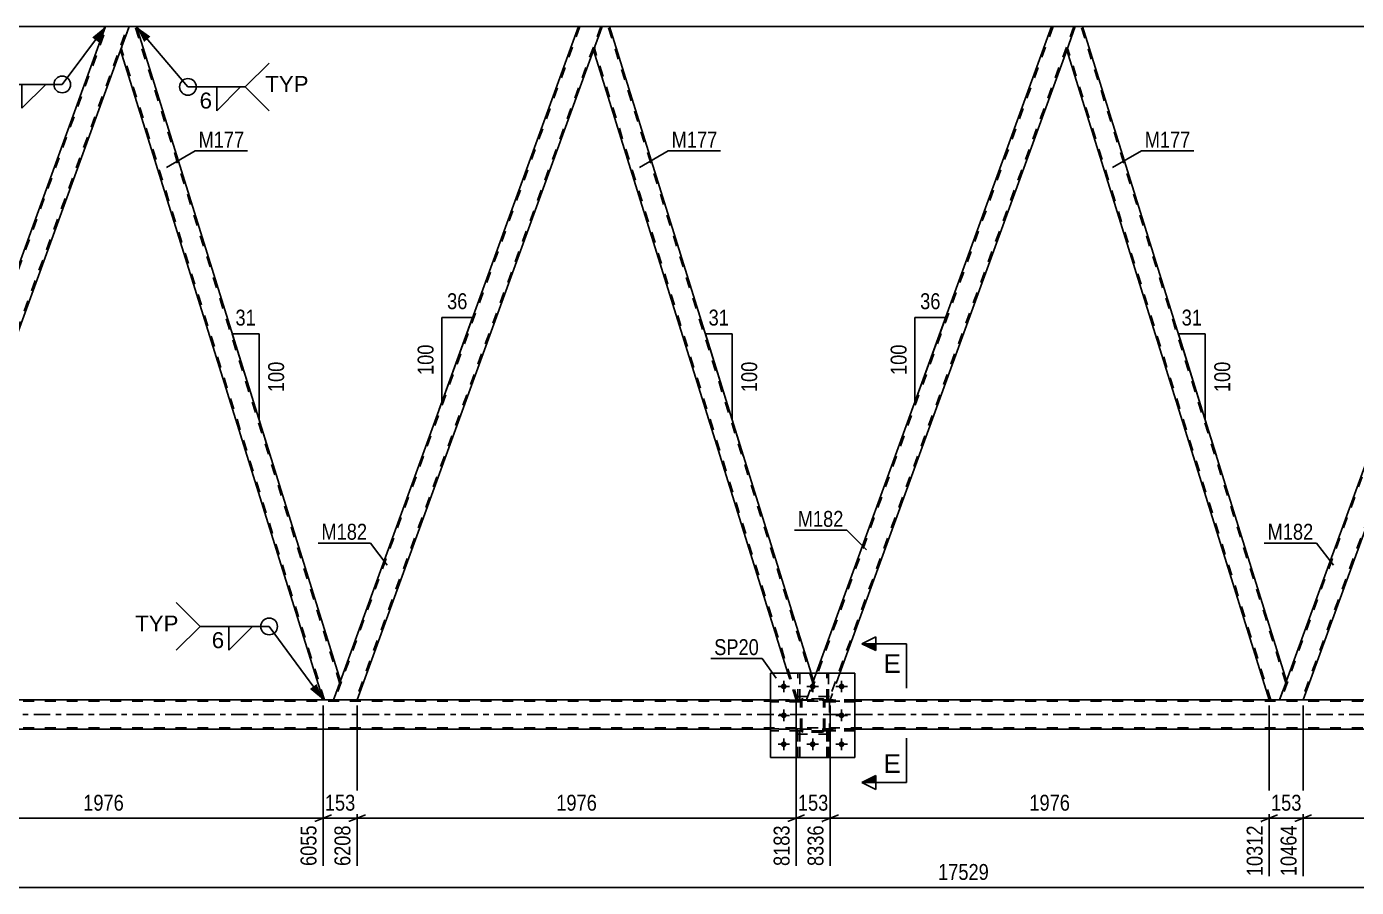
# Model space of a CAD drawing. Header units: millimetres. Extents: x 0 to 841, y 0 to 594.
# Drawn here: x 247.3 to 486.6, y 304.7 to 459.7 of the extents above; entities that cross this region are included whole.
import ezdxf

# ---------------------------------------------------------------- set-up
doc = ezdxf.new("R2010")
doc.units = ezdxf.units.MM
doc.linetypes.add('DXK_LINE_DOT2', pattern=[3.9198, 1.9599, -1.9599])
doc.linetypes.add('DXK_LINE_DOT3', pattern=[5.9187, 2.979, -0.9799, 0.9799, -0.9799])
doc.styles.add('Arial', font='ARIAL.TTF', dxfattribs={"height": 0.2})
doc.styles.add('Arial Narrow', font='ARIALN.TTF', dxfattribs={"height": 0.2})

# ---------------------------------------------------------------- blocks, each defined once
blk = doc.blocks.new('Part-318894736-3367 - 3231')
at = {"color": 7, "linetype": 'DXK_LINE_DOT2'}
for p, q in [((391.72, 339.12), (385.72, 339.12)), ((385.72, 332.32), (385.72, 339.12)), ((391.72, 332.32), (391.72, 339.12)), ((391.72, 332.32), (385.72, 332.32))]:
    blk.add_line(p, q, dxfattribs=at)
blk = doc.blocks.new('Part-318894736-3618 - 3231')
at = {"color": 7, "linetype": 'DXK_LINE_DOT2'}
for p, q in [((386.52, 333.28), (381.12, 333.28)), ((381.12, 332.96), (381.12, 333.28)), ((386.52, 332.96), (381.12, 332.96)), ((385.92, 332.96), (385.92, 333.28)), ((386.52, 333.28), (386.52, 332.96))]:
    blk.add_line(p, q, dxfattribs=at)
blk = doc.blocks.new('Part-318894736-3365 - 3231')
at = {"color": 7, "linetype": 'DXK_LINE_DOT2'}
for p, q in [((381.12, 343.32), (396.32, 343.32)), ((381.12, 343.32), (381.12, 328.12)), ((396.32, 343.32), (396.32, 328.12)), ((381.12, 328.12), (396.32, 328.12))]:
    blk.add_line(p, q, dxfattribs=at)
blk = doc.blocks.new('Part-318894736-3446 - 3231')
at = {"color": 2, "linetype": 'Continuous'}
for p, q in [((350.84, 459.71), (349.3, 455.46)), ((352.16, 459.71), (350.84, 459.71)), ((388.44, 343.32), (352.16, 459.71)), ((384.25, 343.32), (349.3, 455.46))]:
    blk.add_line(p, q, dxfattribs=at)
at = {"color": 7, "linetype": 'DXK_LINE_DOT2'}
for p, q in [((388.73, 341.59), (351.91, 459.71)), ((386.01, 338.49), (349.43, 455.83)), ((385.76, 338.49), (384.25, 343.32)), ((388.86, 341.96), (388.44, 343.32)), ((387.6, 338.49), (388.86, 341.96)), ((385.76, 338.49), (387.6, 338.49))]:
    blk.add_line(p, q, dxfattribs=at)
blk = doc.blocks.new('Part-318894736-3366 - 3231')
at = {"color": 7, "linetype": 'DXK_LINE_DOT2'}
for p, q in [((386.52, 338.24), (386.55, 338.42)), ((386.55, 338.42), (386.52, 338.24)), ((386.52, 333.2), (386.52, 338.24)), ((386.76, 338.24), (386.78, 338.33)), ((386.76, 333.2), (386.76, 338.24)), ((386.78, 338.33), (386.83, 338.41)), ((386.81, 338.68), (387, 338.72)), ((387, 338.72), (386.81, 338.68)), ((386.83, 338.41), (386.91, 338.46)), ((386.91, 338.46), (387, 338.48)), ((390.44, 338.72), (387, 338.72)), ((387, 338.48), (390.44, 338.48)), ((390.44, 338.72), (390.62, 338.68)), ((390.62, 338.68), (390.44, 338.72)), ((390.44, 338.48), (390.53, 338.46)), ((390.53, 338.46), (390.61, 338.41)), ((390.61, 338.41), (390.66, 338.33)), ((390.66, 338.33), (390.68, 338.24)), ((390.68, 333.2), (390.68, 338.24)), ((390.88, 338.42), (390.92, 338.24)), ((390.92, 338.24), (390.88, 338.42)), ((390.92, 333.2), (390.92, 338.24)), ((386.55, 333.01), (386.52, 333.2)), ((386.52, 333.2), (386.55, 333.01)), ((386.78, 333.1), (386.76, 333.2)), ((386.83, 333.03), (386.78, 333.1)), ((387, 332.72), (386.81, 332.75)), ((386.81, 332.75), (387, 332.72)), ((386.91, 332.97), (386.83, 333.03)), ((387, 332.96), (386.91, 332.97)), ((390.44, 332.96), (387, 332.96)), ((390.44, 332.72), (387, 332.72)), ((390.53, 332.97), (390.44, 332.96)), ((390.62, 332.75), (390.44, 332.72)), ((390.44, 332.72), (390.62, 332.75)), ((390.61, 333.03), (390.53, 332.97)), ((390.66, 333.1), (390.61, 333.03)), ((390.68, 333.2), (390.66, 333.1)), ((390.92, 333.2), (390.88, 333.01)), ((390.88, 333.01), (390.92, 333.2))]:
    blk.add_line(p, q, dxfattribs=at)
at = {"color": 7, "linetype": 'DXK_LINE_DOT3'}
blk.add_line((388.72, 335.72), (388.72, 335.72), dxfattribs=at)
at = {"color": 7, "linetype": 'DXK_LINE_DOT2'}
for centre, start, end in [((387, 338.24), 112.5, 157.5), ((387, 338.24), 112.5, 157.5), ((390.44, 338.24), 22.5, 67.5), ((390.44, 338.24), 22.5, 67.5), ((387, 333.2), 202.5, 247.5), ((387, 333.2), 202.5, 247.5), ((390.44, 333.2), 292.5, 337.5), ((390.44, 333.2), 292.5, 337.5)]:
    blk.add_arc(centre, 0.48, start, end, dxfattribs=at)
blk = doc.blocks.new('Part-318894736-3419 - 3231')
at = {"color": 7, "linetype": 'DXK_LINE_DOT2'}
for p, q in [((699.38, 338.25), (94.66, 338.25)), ((396.32, 338.49), (381.12, 338.49)), ((699.38, 333.45), (94.66, 333.45)), ((396.32, 333.21), (381.12, 333.21))]:
    blk.add_line(p, q, dxfattribs=at)
at = {"color": 2, "linetype": 'Continuous'}
for p, q in [((381.12, 338.49), (226.05, 338.49)), ((551.39, 338.49), (396.32, 338.49)), ((381.12, 333.21), (226.05, 333.21)), ((551.39, 333.21), (396.32, 333.21))]:
    blk.add_line(p, q, dxfattribs=at)
at = {"color": 7, "linetype": 'DXK_LINE_DOT3'}
blk.add_line((94.66, 335.85), (699.38, 335.85), dxfattribs=at)
blk = doc.blocks.new('Part-318894736-3431 - 3231')
at = {"color": 7, "linetype": 'DXK_LINE_DOT2'}
for p, q in [((386.52, 338.24), (386.55, 338.42)), ((386.55, 338.42), (386.52, 338.24)), ((386.52, 333.2), (386.52, 338.24)), ((386.76, 338.24), (386.78, 338.33)), ((386.76, 333.2), (386.76, 338.24)), ((386.78, 338.33), (386.83, 338.41)), ((386.81, 338.68), (387, 338.72)), ((387, 338.72), (386.81, 338.68)), ((386.83, 338.41), (386.91, 338.46)), ((386.91, 338.46), (387, 338.48)), ((390.44, 338.72), (387, 338.72)), ((387, 338.48), (390.44, 338.48)), ((390.44, 338.72), (390.62, 338.68)), ((390.62, 338.68), (390.44, 338.72)), ((390.44, 338.48), (390.53, 338.46)), ((390.53, 338.46), (390.61, 338.41)), ((390.61, 338.41), (390.66, 338.33)), ((390.66, 338.33), (390.68, 338.24)), ((390.68, 333.2), (390.68, 338.24)), ((390.88, 338.42), (390.92, 338.24)), ((390.92, 338.24), (390.88, 338.42)), ((390.92, 333.2), (390.92, 338.24)), ((386.55, 333.01), (386.52, 333.2)), ((386.52, 333.2), (386.55, 333.01)), ((386.78, 333.1), (386.76, 333.2)), ((386.83, 333.03), (386.78, 333.1)), ((387, 332.72), (386.81, 332.75)), ((386.81, 332.75), (387, 332.72)), ((386.91, 332.97), (386.83, 333.03)), ((387, 332.96), (386.91, 332.97)), ((390.44, 332.96), (387, 332.96)), ((390.44, 332.72), (387, 332.72)), ((390.53, 332.97), (390.44, 332.96)), ((390.62, 332.75), (390.44, 332.72)), ((390.44, 332.72), (390.62, 332.75)), ((390.61, 333.03), (390.53, 332.97)), ((390.66, 333.1), (390.61, 333.03)), ((390.68, 333.2), (390.66, 333.1)), ((390.92, 333.2), (390.88, 333.01)), ((390.88, 333.01), (390.92, 333.2))]:
    blk.add_line(p, q, dxfattribs=at)
at = {"color": 7, "linetype": 'DXK_LINE_DOT3'}
blk.add_line((388.72, 335.72), (388.72, 335.72), dxfattribs=at)
at = {"color": 7, "linetype": 'DXK_LINE_DOT2'}
for centre, start, end in [((387, 338.24), 112.5, 157.5), ((387, 338.24), 112.5, 157.5), ((390.44, 338.24), 22.5, 67.5), ((390.44, 338.24), 22.5, 67.5), ((387, 333.2), 202.5, 247.5), ((387, 333.2), 202.5, 247.5), ((390.44, 333.2), 292.5, 337.5), ((390.44, 333.2), 292.5, 337.5)]:
    blk.add_arc(centre, 0.48, start, end, dxfattribs=at)
blk = doc.blocks.new('Part-318894736-3469 - 3231')
at = {"color": 7, "linetype": 'DXK_LINE_DOT2'}
for p, q in [((431.98, 459.71), (387.86, 338.49)), ((435.72, 459.71), (391.6, 338.49)), ((431.98, 459.71), (432, 459.71)), ((435.98, 459.71), (434.43, 455.46)), ((389.36, 343.32), (387.6, 338.49)), ((393.61, 343.32), (391.86, 338.49)), ((391.86, 338.49), (387.6, 338.49))]:
    blk.add_line(p, q, dxfattribs=at)
at = {"color": 2, "linetype": 'Continuous'}
for p, q in [((431.72, 459.71), (389.36, 343.32)), ((431.72, 459.71), (435.98, 459.71)), ((434.43, 455.46), (393.61, 343.32))]:
    blk.add_line(p, q, dxfattribs=at)
blk = doc.blocks.new('Part-318894736-3474 - 3231')
at = {"color": 2, "linetype": 'Continuous'}
for p, q in [((435.98, 459.71), (434.43, 455.46)), ((437.3, 459.71), (435.98, 459.71)), ((474, 341.96), (437.3, 459.71)), ((470.89, 338.49), (434.43, 455.46)), ((473.73, 341.22), (472.74, 338.49)), ((474, 341.96), (473.73, 341.22))]:
    blk.add_line(p, q, dxfattribs=at)
at = {"color": 7, "linetype": 'DXK_LINE_DOT2'}
for p, q in [((473.86, 341.59), (437.04, 459.71)), ((471.14, 338.49), (434.57, 455.83)), ((470.89, 338.49), (472.74, 338.49))]:
    blk.add_line(p, q, dxfattribs=at)
blk = doc.blocks.new('Bolt-318894736-3475 - 3231')
at = {"color": 1, "linetype": 'Continuous'}
for p, q in [((382.48, 340.92), (383.17, 340.92)), ((383.52, 341.96), (383.52, 341.26)), ((383.52, 339.88), (383.52, 340.57)), ((384.56, 340.92), (383.87, 340.92)), ((387.68, 340.92), (388.37, 340.92)), ((388.72, 341.96), (388.72, 341.26)), ((388.72, 339.88), (388.72, 340.57)), ((389.76, 340.92), (389.07, 340.92)), ((392.88, 340.92), (393.57, 340.92)), ((393.92, 341.96), (393.92, 341.26)), ((393.92, 339.88), (393.92, 340.57)), ((394.96, 340.92), (394.27, 340.92)), ((382.48, 335.72), (383.17, 335.72)), ((383.52, 336.76), (383.52, 336.06)), ((383.52, 334.68), (383.52, 335.37)), ((384.56, 335.72), (383.87, 335.72)), ((392.88, 335.72), (393.57, 335.72)), ((393.92, 336.76), (393.92, 336.06)), ((393.92, 334.68), (393.92, 335.37)), ((394.96, 335.72), (394.27, 335.72)), ((382.48, 330.52), (383.17, 330.52)), ((383.52, 331.56), (383.52, 330.86)), ((384.56, 330.52), (383.87, 330.52)), ((387.68, 330.52), (388.37, 330.52)), ((388.72, 331.56), (388.72, 330.86)), ((389.76, 330.52), (389.07, 330.52)), ((392.88, 330.52), (393.57, 330.52)), ((393.92, 331.56), (393.92, 330.86)), ((394.96, 330.52), (394.27, 330.52)), ((383.52, 329.48), (383.52, 330.17)), ((388.72, 329.48), (388.72, 330.17)), ((393.92, 329.48), (393.92, 330.17))]:
    blk.add_line(p, q, dxfattribs=at)
blk = doc.blocks.new('Part-318894736-3492 - 3231')
at = {"color": 2, "linetype": 'Continuous'}
for p, q in [((396.32, 343.32), (381.12, 343.32)), ((381.12, 343.32), (381.12, 328.12)), ((396.32, 343.32), (396.32, 328.12)), ((396.32, 328.12), (381.12, 328.12))]:
    blk.add_line(p, q, dxfattribs=at)
blk = doc.blocks.new('Part-318894736-3505 - 3231')
at = {"color": 7, "linetype": 'DXK_LINE_DOT2'}
for p, q in [((386.52, 338.48), (381.12, 338.48)), ((381.12, 338.48), (381.12, 338.16)), ((386.52, 338.16), (381.12, 338.16)), ((385.92, 338.16), (385.92, 338.48)), ((386.52, 338.16), (386.52, 338.48))]:
    blk.add_line(p, q, dxfattribs=at)
blk = doc.blocks.new('Part-318894736-3639 - 3231')
at = {"color": 7, "linetype": 'DXK_LINE_DOT2'}
for p, q in [((517.11, 459.71), (472.99, 338.49)), ((520.86, 459.71), (476.74, 338.49)), ((517.11, 459.71), (517.13, 459.71)), ((521.11, 459.71), (519.57, 455.46)), ((472.74, 338.49), (474, 341.96)), ((476.99, 338.49), (472.74, 338.49))]:
    blk.add_line(p, q, dxfattribs=at)
at = {"color": 2, "linetype": 'Continuous'}
for p, q in [((516.86, 459.71), (474, 341.96)), ((521.11, 459.71), (516.86, 459.71)), ((519.57, 455.46), (476.99, 338.49))]:
    blk.add_line(p, q, dxfattribs=at)
blk = doc.blocks.new('Part-318894736-3506 - 3231')
at = {"color": 7, "linetype": 'DXK_LINE_DOT2'}
for p, q in [((386.52, 333.28), (381.12, 333.28)), ((381.12, 333.28), (381.12, 332.96)), ((386.52, 332.96), (381.12, 332.96)), ((385.92, 332.96), (385.92, 333.28)), ((386.52, 332.96), (386.52, 333.28))]:
    blk.add_line(p, q, dxfattribs=at)
blk = doc.blocks.new('Part-318894736-3655 - 3231')
at = {"color": 2, "linetype": 'Continuous'}
for p, q in [((261.45, 459.71), (181.89, 459.71)), ((346.59, 459.71), (267.03, 459.71)), ((431.72, 459.71), (352.16, 459.71)), ((516.86, 459.71), (437.3, 459.71))]:
    blk.add_line(p, q, dxfattribs=at)
at = {"color": 7, "linetype": 'DXK_LINE_DOT2'}
for p, q in [((267.03, 459.71), (261.45, 459.71)), ((352.16, 459.71), (346.59, 459.71)), ((437.3, 459.71), (431.72, 459.71))]:
    blk.add_line(p, q, dxfattribs=at)
blk = doc.blocks.new('Part-318894736-3528 - 3231')
at = {"color": 7, "linetype": 'DXK_LINE_DOT2'}
for p, q in [((391.59, 332.95), (391.27, 332.95)), ((391.27, 332.95), (391.27, 328.12)), ((391.59, 328.12), (391.59, 332.95)), ((391.27, 332.35), (391.59, 332.35)), ((391.27, 328.12), (391.59, 328.12))]:
    blk.add_line(p, q, dxfattribs=at)
blk = doc.blocks.new('Part-318894736-3531 - 3231')
at = {"color": 7, "linetype": 'DXK_LINE_DOT2'}
for p, q in [((396.32, 333.28), (390.92, 333.28)), ((390.92, 333.28), (390.92, 332.96)), ((390.92, 332.96), (396.32, 332.96)), ((391.52, 332.96), (391.52, 333.28)), ((396.32, 332.96), (396.32, 333.28))]:
    blk.add_line(p, q, dxfattribs=at)
blk = doc.blocks.new('Part-318894736-3536 - 3231')
at = {"color": 2, "linetype": 'Continuous'}
for p, q in [((264.16, 455.46), (265.71, 459.71)), ((267.03, 459.71), (265.71, 459.71)), ((303.73, 341.96), (267.03, 459.71)), ((300.62, 338.49), (264.16, 455.46)), ((302.47, 338.49), (303.73, 341.96))]:
    blk.add_line(p, q, dxfattribs=at)
at = {"color": 7, "linetype": 'DXK_LINE_DOT2'}
for p, q in [((303.59, 341.59), (266.78, 459.71)), ((300.87, 338.49), (264.3, 455.83)), ((300.62, 338.49), (302.47, 338.49))]:
    blk.add_line(p, q, dxfattribs=at)
blk = doc.blocks.new('Part-318894736-3539 - 3231')
at = {"color": 7, "linetype": 'DXK_LINE_DOT2'}
for p, q in [((391.27, 328.12), (391.27, 332.95)), ((391.27, 332.95), (391.59, 332.95)), ((391.59, 332.95), (391.59, 328.12)), ((391.27, 332.35), (391.59, 332.35)), ((391.59, 328.12), (391.27, 328.12))]:
    blk.add_line(p, q, dxfattribs=at)
blk = doc.blocks.new('Part-318894736-3540 - 3231')
at = {"color": 7, "linetype": 'DXK_LINE_DOT2'}
for p, q in [((386.07, 328.12), (386.07, 332.95)), ((386.07, 332.95), (386.39, 332.95)), ((386.39, 332.95), (386.39, 328.12)), ((386.07, 332.35), (386.39, 332.35)), ((386.39, 328.12), (386.07, 328.12))]:
    blk.add_line(p, q, dxfattribs=at)
blk = doc.blocks.new('Part-318894736-3667 - 3231')
at = {"color": 2, "linetype": 'Continuous'}
for p, q in [((391.27, 343.32), (391.27, 343.32)), ((391.59, 343.32), (391.27, 343.32)), ((391.59, 343.32), (391.59, 343.32))]:
    blk.add_line(p, q, dxfattribs=at)
at = {"color": 7, "linetype": 'DXK_LINE_DOT2'}
for p, q in [((391.27, 338.47), (391.27, 343.32)), ((391.59, 338.47), (391.59, 343.32)), ((391.27, 339.07), (391.59, 339.07)), ((391.59, 338.47), (391.27, 338.47))]:
    blk.add_line(p, q, dxfattribs=at)
blk = doc.blocks.new('Bolt-318894736-3551 - 3231')
at = {"linetype": 'Continuous'}
for points in [[(384.04, 340.92, -1), (383, 340.92, -1)], [(389.24, 340.92, -1), (388.2, 340.92, -1)], [(394.44, 340.92, -1), (393.4, 340.92, -1)], [(384.04, 335.72, -1), (383, 335.72, -1)], [(394.44, 335.72, -1), (393.4, 335.72, -1)], [(384.04, 330.52, -1), (383, 330.52, -1)], [(389.24, 330.52, -1), (388.2, 330.52, -1)], [(394.44, 330.52, -1), (393.4, 330.52, -1)]]:
    blk.add_hatch(color=1, dxfattribs=at).paths.add_polyline_path(points)
at = {"color": 1, "linetype": 'Continuous'}
for p, q in [((384.56, 340.92), (382.48, 340.92)), ((383.52, 341.96), (383.52, 339.88)), ((389.76, 340.92), (387.68, 340.92)), ((388.72, 341.96), (388.72, 339.88)), ((394.96, 340.92), (392.88, 340.92)), ((393.92, 341.96), (393.92, 339.88)), ((384.56, 335.72), (382.48, 335.72)), ((383.52, 336.76), (383.52, 334.68)), ((394.96, 335.72), (392.88, 335.72)), ((393.92, 336.76), (393.92, 334.68)), ((384.56, 330.52), (382.48, 330.52)), ((383.52, 331.56), (383.52, 329.48)), ((389.76, 330.52), (387.68, 330.52)), ((388.72, 331.56), (388.72, 329.48)), ((394.96, 330.52), (392.88, 330.52)), ((393.92, 331.56), (393.92, 329.48))]:
    blk.add_line(p, q, dxfattribs=at)
blk = doc.blocks.new('Part-318894736-3561 - 3231')
at = {"color": 7, "linetype": 'DXK_LINE_DOT2'}
for p, q in [((391.72, 339.12), (385.72, 339.12)), ((385.72, 332.32), (385.72, 339.12)), ((391.72, 332.32), (391.72, 339.12)), ((391.72, 332.32), (385.72, 332.32))]:
    blk.add_line(p, q, dxfattribs=at)
blk = doc.blocks.new('Part-318894736-3683 - 3231')
at = {"color": 7, "linetype": 'DXK_LINE_DOT2'}
for p, q in [((217.59, 338.49), (261.71, 459.71)), ((221.33, 338.49), (265.45, 459.71)), ((261.71, 459.71), (261.73, 459.71)), ((265.71, 459.71), (264.16, 455.46)), ((217.33, 338.49), (219.09, 343.32)), ((221.59, 338.49), (223.35, 343.32)), ((221.59, 338.49), (217.33, 338.49))]:
    blk.add_line(p, q, dxfattribs=at)
at = {"color": 2, "linetype": 'Continuous'}
for p, q in [((219.09, 343.32), (261.45, 459.71)), ((261.45, 459.71), (265.71, 459.71)), ((223.35, 343.32), (264.16, 455.46))]:
    blk.add_line(p, q, dxfattribs=at)
blk = doc.blocks.new('Part-318894736-3566 - 3231')
at = {"color": 7, "linetype": 'DXK_LINE_DOT2'}
for p, q in [((390.92, 332.96), (390.92, 333.28)), ((390.92, 333.28), (396.32, 333.28)), ((396.32, 332.96), (390.92, 332.96)), ((391.52, 332.96), (391.52, 333.28)), ((396.32, 333.28), (396.32, 332.96))]:
    blk.add_line(p, q, dxfattribs=at)
blk = doc.blocks.new('Part-318894736-3569 - 3231')
at = {"color": 7, "linetype": 'DXK_LINE_DOT2'}
for p, q in [((386.52, 338.48), (381.12, 338.48)), ((381.12, 338.16), (381.12, 338.48)), ((386.52, 338.16), (381.12, 338.16)), ((385.92, 338.16), (385.92, 338.48)), ((386.52, 338.48), (386.52, 338.16))]:
    blk.add_line(p, q, dxfattribs=at)
blk = doc.blocks.new('Part-318894736-3576 - 3231')
at = {"color": 7, "linetype": 'DXK_LINE_DOT2'}
for p, q in [((386.07, 338.47), (386.07, 343.32)), ((386.07, 343.32), (386.39, 343.32)), ((386.39, 343.32), (386.39, 338.47)), ((386.07, 339.07), (386.39, 339.07)), ((386.39, 338.47), (386.07, 338.47))]:
    blk.add_line(p, q, dxfattribs=at)
blk = doc.blocks.new('Part-318894736-3582 - 3231')
at = {"color": 7, "linetype": 'DXK_LINE_DOT2'}
for p, q in [((390.92, 338.16), (390.92, 338.48)), ((390.92, 338.48), (396.32, 338.48)), ((396.32, 338.16), (390.92, 338.16)), ((391.52, 338.16), (391.52, 338.48)), ((396.32, 338.48), (396.32, 338.16))]:
    blk.add_line(p, q, dxfattribs=at)
blk = doc.blocks.new('Part-318894736-3585 - 3231')
at = {"color": 7, "linetype": 'DXK_LINE_DOT2'}
for p, q in [((386.39, 332.95), (386.07, 332.95)), ((386.07, 332.95), (386.07, 328.12)), ((386.39, 328.12), (386.39, 332.95)), ((386.07, 332.35), (386.39, 332.35)), ((386.07, 328.12), (386.39, 328.12))]:
    blk.add_line(p, q, dxfattribs=at)
blk = doc.blocks.new('Part-318894736-3622 - 3231')
at = {"color": 7, "linetype": 'DXK_LINE_DOT2'}
for p, q in [((391.27, 338.47), (391.27, 343.32)), ((391.27, 343.32), (391.59, 343.32)), ((391.59, 343.32), (391.59, 338.47)), ((391.27, 339.07), (391.59, 339.07)), ((391.59, 338.47), (391.27, 338.47))]:
    blk.add_line(p, q, dxfattribs=at)
blk = doc.blocks.new('Part-318894736-3628 - 3231')
at = {"color": 7, "linetype": 'DXK_LINE_DOT2'}
for p, q in [((396.32, 338.48), (390.92, 338.48)), ((390.92, 338.48), (390.92, 338.16)), ((390.92, 338.16), (396.32, 338.16)), ((391.52, 338.16), (391.52, 338.48)), ((396.32, 338.16), (396.32, 338.48))]:
    blk.add_line(p, q, dxfattribs=at)
blk = doc.blocks.new('Part-318894736-3660 - 3231')
at = {"color": 7, "linetype": 'DXK_LINE_DOT2'}
for p, q in [((346.84, 459.71), (302.72, 338.49)), ((350.59, 459.71), (306.47, 338.49)), ((346.84, 459.71), (346.86, 459.71)), ((350.84, 459.71), (349.3, 455.46)), ((302.47, 338.49), (303.73, 341.96)), ((306.72, 338.49), (302.47, 338.49))]:
    blk.add_line(p, q, dxfattribs=at)
at = {"color": 2, "linetype": 'Continuous'}
for p, q in [((346.59, 459.71), (303.73, 341.96)), ((350.84, 459.71), (346.59, 459.71)), ((349.3, 455.46), (306.72, 338.49))]:
    blk.add_line(p, q, dxfattribs=at)
blk = doc.blocks.new('Part-318894736-3670 - 3231')
at = {"color": 2, "linetype": 'Continuous'}
for p, q in [((386.07, 343.32), (386.07, 343.32)), ((386.39, 343.32), (386.07, 343.32)), ((386.39, 343.32), (386.39, 343.32))]:
    blk.add_line(p, q, dxfattribs=at)
at = {"color": 7, "linetype": 'DXK_LINE_DOT2'}
for p, q in [((386.07, 338.47), (386.07, 343.32)), ((386.39, 338.47), (386.39, 343.32)), ((386.07, 339.07), (386.39, 339.07)), ((386.39, 338.47), (386.07, 338.47))]:
    blk.add_line(p, q, dxfattribs=at)
blk = doc.blocks.new('StraightDimension-318894736-15048 - 3231')
at = {"color": 7, "linetype": 'Continuous'}
for p, q in [((385.76, 337.49), (385.76, 308.6)), ((391.86, 337.49), (391.86, 308.6)), ((384.26, 316.61), (387.26, 317.81)), ((385.76, 317.21), (391.86, 317.21)), ((393.36, 317.81), (390.36, 316.61))]:
    blk.add_line(p, q, dxfattribs=at)
at = {"color": 0}
blk.add_wipeout([(392.15, 317.96), (392.15, 322.16), (385.46, 322.16), (385.46, 317.96)], dxfattribs=at)
at = {"color": 0, "linetype": 'Continuous'}
blk.add_wipeout([(391.26, 316.51), (387.06, 316.51), (387.06, 308), (391.26, 308)], dxfattribs=at)
at = {"color": 3, "style": 'Arial Narrow'}
blk.add_text('153', height=2.863, dxfattribs=at).set_placement((386.06, 318.56))
at = {"color": 3, "linetype": 'Continuous', "style": 'Arial Narrow'}
blk.add_text('8336', height=2.863, rotation=90.0002, dxfattribs=at).set_placement((390.66, 308.6))
blk = doc.blocks.new('AngleDimension-318894736-3780 - 3231')
at = {"color": 7, "linetype": 'Continuous'}
for p, q in [((459.36, 404.39), (454.54, 404.39)), ((459.36, 388.92), (454.54, 404.39)), ((459.36, 388.92), (459.36, 404.39)), ((461.37, 382.46), (459.36, 388.92))]:
    blk.add_line(p, q, dxfattribs=at)
at = {"color": 0}
for points in [[(459.38, 405.29), (459.38, 409.49), (454.52, 409.49), (454.52, 405.29)], [(464.46, 400), (460.26, 400), (460.26, 393.31), (464.46, 393.31)]]:
    blk.add_wipeout(points, dxfattribs=at)
at = {"color": 3, "style": 'Arial Narrow'}
blk.add_text('31', height=2.863, dxfattribs=at).set_placement((455.12, 405.89))
blk.add_text('100', height=2.863, rotation=90.0002, dxfattribs=at).set_placement((463.86, 393.91))
blk = doc.blocks.new('AngleDimension-318894736-3794 - 3231')
at = {"color": 7, "linetype": 'Continuous'}
for p, q in [((321.99, 407.34), (327.53, 407.34)), ((321.99, 392.12), (327.53, 407.34)), ((321.99, 392.12), (321.99, 407.34)), ((321.52, 390.83), (321.99, 392.12))]:
    blk.add_line(p, q, dxfattribs=at)
at = {"color": 0}
for points in [[(327.18, 408.24), (327.18, 412.44), (322.33, 412.44), (322.33, 408.24)], [(321.09, 403.07), (316.89, 403.07), (316.89, 396.39), (321.09, 396.39)]]:
    blk.add_wipeout(points, dxfattribs=at)
at = {"color": 3, "style": 'Arial Narrow'}
blk.add_text('36', height=2.863, dxfattribs=at).set_placement((322.93, 408.84))
blk.add_text('100', height=2.863, rotation=90.0002, dxfattribs=at).set_placement((320.49, 396.99))
blk = doc.blocks.new('AngleDimension-318894736-3808 - 3231')
at = {"color": 7, "linetype": 'Continuous'}
for p, q in [((374.23, 404.39), (369.41, 404.39)), ((374.23, 388.92), (369.41, 404.39)), ((374.23, 388.92), (374.23, 404.39)), ((376.24, 382.46), (374.23, 388.92))]:
    blk.add_line(p, q, dxfattribs=at)
at = {"color": 0}
for points in [[(374.24, 405.29), (374.24, 409.49), (369.39, 409.49), (369.39, 405.29)], [(379.33, 400), (375.13, 400), (375.13, 393.31), (379.33, 393.31)]]:
    blk.add_wipeout(points, dxfattribs=at)
at = {"color": 3, "style": 'Arial Narrow'}
blk.add_text('31', height=2.863, dxfattribs=at).set_placement((369.99, 405.89))
blk.add_text('100', height=2.863, rotation=90.0002, dxfattribs=at).set_placement((378.73, 393.91))
blk = doc.blocks.new('StraightDimension-318894736-15049 - 3231')
at = {"color": 7, "linetype": 'Continuous'}
for p, q in [((306.72, 337.49), (306.72, 308.6)), ((385.76, 337.49), (385.76, 308.6)), ((308.22, 317.81), (305.22, 316.61)), ((306.72, 317.21), (385.76, 317.21)), ((384.26, 316.61), (387.26, 317.81))]:
    blk.add_line(p, q, dxfattribs=at)
at = {"color": 0}
blk.add_wipeout([(350.5, 317.96), (350.5, 322.16), (341.98, 322.16), (341.98, 317.96)], dxfattribs=at)
at = {"color": 0, "linetype": 'Continuous'}
blk.add_wipeout([(385.16, 316.51), (380.96, 316.51), (380.96, 308), (385.16, 308)], dxfattribs=at)
at = {"color": 3, "style": 'Arial Narrow'}
blk.add_text('1976', height=2.863, dxfattribs=at).set_placement((342.58, 318.56))
at = {"color": 3, "linetype": 'Continuous', "style": 'Arial Narrow'}
blk.add_text('8183', height=2.863, rotation=90.0002, dxfattribs=at).set_placement((384.56, 308.6))
blk = doc.blocks.new('StraightDimension-318894736-15047 - 3231')
at = {"color": 7, "linetype": 'Continuous'}
for p, q in [((391.86, 337.49), (391.86, 308.6)), ((470.89, 337.49), (470.89, 306.77)), ((393.36, 317.81), (390.36, 316.61)), ((391.86, 317.21), (470.89, 317.21)), ((469.39, 316.61), (472.39, 317.81))]:
    blk.add_line(p, q, dxfattribs=at)
at = {"color": 0}
blk.add_wipeout([(435.63, 317.96), (435.63, 322.16), (427.12, 322.16), (427.12, 317.96)], dxfattribs=at)
at = {"color": 0, "linetype": 'Continuous'}
blk.add_wipeout([(470.29, 316.51), (466.09, 316.51), (466.09, 306.17), (470.29, 306.17)], dxfattribs=at)
at = {"color": 3, "style": 'Arial Narrow'}
blk.add_text('1976', height=2.863, dxfattribs=at).set_placement((427.72, 318.56))
at = {"color": 3, "linetype": 'Continuous', "style": 'Arial Narrow'}
blk.add_text('10312', height=2.863, rotation=90.0002, dxfattribs=at).set_placement((469.69, 306.77))
blk = doc.blocks.new('AngleDimension-318894736-3766 - 3231')
at = {"color": 7, "linetype": 'Continuous'}
for p, q in [((407.12, 407.34), (412.66, 407.34)), ((407.12, 392.12), (412.66, 407.34)), ((407.12, 392.12), (407.12, 407.34)), ((406.65, 390.83), (407.12, 392.12))]:
    blk.add_line(p, q, dxfattribs=at)
at = {"color": 0}
for points in [[(412.32, 408.24), (412.32, 412.44), (407.46, 412.44), (407.46, 408.24)], [(406.22, 403.07), (402.02, 403.07), (402.02, 396.39), (406.22, 396.39)]]:
    blk.add_wipeout(points, dxfattribs=at)
at = {"color": 3, "style": 'Arial Narrow'}
blk.add_text('36', height=2.863, dxfattribs=at).set_placement((408.06, 408.84))
blk.add_text('100', height=2.863, rotation=90.0002, dxfattribs=at).set_placement((405.62, 396.99))
blk = doc.blocks.new('StraightDimension-318894736-15045 - 3231')
at = {"color": 7, "linetype": 'Continuous'}
for p, q in [((476.99, 337.49), (476.99, 306.77)), ((556.02, 337.49), (556.02, 306.77)), ((478.49, 317.81), (475.49, 316.61)), ((476.99, 317.21), (556.02, 317.21)), ((554.52, 316.61), (557.52, 317.81))]:
    blk.add_line(p, q, dxfattribs=at)
at = {"color": 0}
blk.add_wipeout([(520.76, 317.96), (520.76, 322.16), (512.25, 322.16), (512.25, 317.96)], dxfattribs=at)
at = {"color": 0, "linetype": 'Continuous'}
blk.add_wipeout([(555.42, 316.51), (551.22, 316.51), (551.22, 306.17), (555.42, 306.17)], dxfattribs=at)
at = {"color": 3, "style": 'Arial Narrow'}
blk.add_text('1976', height=2.863, dxfattribs=at).set_placement((512.85, 318.56))
at = {"color": 3, "linetype": 'Continuous', "style": 'Arial Narrow'}
blk.add_text('12440', height=2.863, rotation=90.0002, dxfattribs=at).set_placement((554.82, 306.77))
blk = doc.blocks.new('StraightDimension-318894736-4363 - 3231')
at = {"color": 7, "linetype": 'Continuous'}
blk.add_line((85.4, 304.74), (746.31, 304.74), dxfattribs=at)
at = {"color": 0}
blk.add_wipeout([(421.03, 305.49), (421.03, 309.69), (410.69, 309.69), (410.69, 305.49)], dxfattribs=at)
at = {"color": 3, "style": 'Arial Narrow'}
blk.add_text('17529', height=2.863, dxfattribs=at).set_placement((411.29, 306.09))
blk = doc.blocks.new('AngleDimension-318894736-4374 - 3231')
at = {"color": 7, "linetype": 'Continuous'}
for p, q in [((289.09, 404.39), (284.27, 404.39)), ((289.09, 388.92), (284.27, 404.39)), ((289.09, 388.92), (289.09, 404.39)), ((291.11, 382.46), (289.09, 388.92))]:
    blk.add_line(p, q, dxfattribs=at)
at = {"color": 0}
for points in [[(289.11, 405.29), (289.11, 409.49), (284.25, 409.49), (284.25, 405.29)], [(294.19, 400), (289.99, 400), (289.99, 393.31), (294.19, 393.31)]]:
    blk.add_wipeout(points, dxfattribs=at)
at = {"color": 3, "style": 'Arial Narrow'}
blk.add_text('31', height=2.863, dxfattribs=at).set_placement((284.85, 405.89))
blk.add_text('100', height=2.863, rotation=90.0002, dxfattribs=at).set_placement((293.59, 393.91))
blk = doc.blocks.new('StraightDimension-318894736-15046 - 3231')
at = {"color": 7, "linetype": 'Continuous'}
for p, q in [((470.89, 337.49), (470.89, 306.77)), ((476.99, 337.49), (476.99, 306.77)), ((469.39, 316.61), (472.39, 317.81)), ((470.89, 317.21), (476.99, 317.21)), ((478.49, 317.81), (475.49, 316.61))]:
    blk.add_line(p, q, dxfattribs=at)
at = {"color": 0}
blk.add_wipeout([(477.28, 317.96), (477.28, 322.16), (470.6, 322.16), (470.6, 317.96)], dxfattribs=at)
at = {"color": 0, "linetype": 'Continuous'}
blk.add_wipeout([(476.39, 316.51), (472.19, 316.51), (472.19, 306.17), (476.39, 306.17)], dxfattribs=at)
at = {"color": 3, "style": 'Arial Narrow'}
blk.add_text('153', height=2.863, dxfattribs=at).set_placement((471.2, 318.56))
at = {"color": 3, "linetype": 'Continuous', "style": 'Arial Narrow'}
blk.add_text('10464', height=2.863, rotation=90.0002, dxfattribs=at).set_placement((475.79, 306.77))
blk = doc.blocks.new('StraightDimension-318894736-15050 - 3231')
at = {"color": 7, "linetype": 'Continuous'}
for p, q in [((300.62, 337.49), (300.62, 308.6)), ((306.72, 337.49), (306.72, 308.6)), ((299.12, 316.61), (302.12, 317.81)), ((300.62, 317.21), (306.72, 317.21)), ((308.22, 317.81), (305.22, 316.61))]:
    blk.add_line(p, q, dxfattribs=at)
at = {"color": 0}
blk.add_wipeout([(307.01, 317.96), (307.01, 322.16), (300.33, 322.16), (300.33, 317.96)], dxfattribs=at)
at = {"color": 0, "linetype": 'Continuous'}
blk.add_wipeout([(306.12, 316.51), (301.92, 316.51), (301.92, 308), (306.12, 308)], dxfattribs=at)
at = {"color": 3, "style": 'Arial Narrow'}
blk.add_text('153', height=2.863, dxfattribs=at).set_placement((300.93, 318.56))
at = {"color": 3, "linetype": 'Continuous', "style": 'Arial Narrow'}
blk.add_text('6208', height=2.863, rotation=90.0002, dxfattribs=at).set_placement((305.52, 308.6))
blk = doc.blocks.new('StraightDimension-318894736-15051 - 3231')
at = {"color": 7, "linetype": 'Continuous'}
for p, q in [((221.59, 337.49), (221.59, 308.6)), ((300.62, 337.49), (300.62, 308.6)), ((223.09, 317.81), (220.09, 316.61)), ((221.59, 317.21), (300.62, 317.21)), ((299.12, 316.61), (302.12, 317.81))]:
    blk.add_line(p, q, dxfattribs=at)
at = {"color": 0}
blk.add_wipeout([(265.36, 317.96), (265.36, 322.16), (256.85, 322.16), (256.85, 317.96)], dxfattribs=at)
at = {"color": 0, "linetype": 'Continuous'}
blk.add_wipeout([(300.02, 316.51), (295.82, 316.51), (295.82, 308), (300.02, 308)], dxfattribs=at)
at = {"color": 3, "style": 'Arial Narrow'}
blk.add_text('1976', height=2.863, dxfattribs=at).set_placement((257.45, 318.56))
at = {"color": 3, "linetype": 'Continuous', "style": 'Arial Narrow'}
blk.add_text('6055', height=2.863, rotation=90.0002, dxfattribs=at).set_placement((299.42, 308.6))
blk = doc.blocks.new('Mark-318894736-3442 - 3231')
at = {"color": 0}
blk.add_wipeout([(371.56, 437.93), (371.56, 440.93), (363.34, 440.93), (363.34, 437.93)], dxfattribs=at)
blk.add_wipeout([(371.56, 437.93), (371.56, 440.93), (363.34, 440.93), (363.34, 437.93)], dxfattribs=at)
at = {"color": 30, "linetype": 'Continuous'}
for p, q in [((357.54, 434.33), (362.74, 437.33)), ((362.74, 437.33), (372.16, 437.33))]:
    blk.add_line(p, q, dxfattribs=at)
at = {"color": 3, "style": 'Arial Narrow'}
blk.add_text('M177', height=2.863, dxfattribs=at).set_placement((363.34, 437.93))
blk = doc.blocks.new('Mark-318894736-3465 - 3231')
at = {"color": 0}
blk.add_wipeout([(394.26, 369.66), (394.26, 372.66), (386.04, 372.66), (386.04, 369.66)], dxfattribs=at)
blk.add_wipeout([(394.26, 369.66), (394.26, 372.66), (386.04, 372.66), (386.04, 369.66)], dxfattribs=at)
at = {"color": 30, "linetype": 'Continuous'}
for p in [(385.44, 369.06), (398.4, 365.52)]:
    blk.add_line(p, (394.86, 369.06), dxfattribs=at)
at = {"color": 3, "style": 'Arial Narrow'}
blk.add_text('M182', height=2.863, dxfattribs=at).set_placement((386.04, 369.66))
blk = doc.blocks.new('Mark-318894736-3470 - 3231')
at = {"color": 0}
blk.add_wipeout([(456.69, 437.93), (456.69, 440.93), (448.47, 440.93), (448.47, 437.93)], dxfattribs=at)
blk.add_wipeout([(456.69, 437.93), (456.69, 440.93), (448.47, 440.93), (448.47, 437.93)], dxfattribs=at)
at = {"color": 30, "linetype": 'Continuous'}
for p, q in [((442.67, 434.33), (447.87, 437.33)), ((447.87, 437.33), (457.29, 437.33))]:
    blk.add_line(p, q, dxfattribs=at)
at = {"color": 3, "style": 'Arial Narrow'}
blk.add_text('M177', height=2.863, dxfattribs=at).set_placement((448.47, 437.93))
blk = doc.blocks.new('Mark-318894736-3488 - 3231')
at = {"color": 0}
blk.add_wipeout([(379.04, 346.57), (379.04, 349.57), (371, 349.57), (371, 346.57)], dxfattribs=at)
blk.add_wipeout([(379.04, 346.57), (379.04, 349.57), (371, 349.57), (371, 346.57)], dxfattribs=at)
at = {"color": 30, "linetype": 'Continuous'}
for p in [(370.4, 345.97), (382.17, 342.39)]:
    blk.add_line(p, (379.64, 345.97), dxfattribs=at)
at = {"color": 3, "style": 'Arial Narrow'}
blk.add_text('SP20', height=2.863, dxfattribs=at).set_placement((371, 346.57))
blk = doc.blocks.new('WeldMark-318894736-4715 - 3231')
at = {"linetype": 'Continuous'}
blk.add_hatch(color=30, dxfattribs=at).paths.add_polyline_path([(299.45, 341.35), (300.62, 338.49), (298.24, 340.47)])
at = {"color": 3, "linetype": 'Continuous'}
for q in [(274.19, 356.01), (274.19, 347.44)]:
    blk.add_line((278.48, 351.72), q, dxfattribs=at)
at = {"color": 30, "linetype": 'Continuous'}
blk.add_line((300.62, 338.49), (290.9, 351.72), dxfattribs=at)
at = {"color": 3, "linetype": 'Continuous'}
for start, end in [(90, 270), (270, 90)]:
    blk.add_arc((290.9, 351.72), 1.5, start, end, dxfattribs=at)
at = {"color": 0}
blk.add_wipeout([(283, 347.62), (283, 351.02), (280.38, 351.02), (280.38, 347.62)], dxfattribs=at)
at = {"color": 30, "linetype": 'Continuous'}
blk.add_line((278.48, 351.72), (290.9, 351.72), dxfattribs=at)
at = {"color": 3, "linetype": 'Continuous'}
for p, q in [((283.66, 351.72), (287.94, 351.72)), ((287.94, 351.72), (283.66, 347.44)), ((283.66, 347.44), (283.66, 351.72))]:
    blk.add_line(p, q, dxfattribs=at)
at = {"color": 3, "style": 'Arial'}
blk.add_text('6', height=2.87, dxfattribs=at).set_placement((280.58, 347.82))
at = {"color": 0, "linetype": 'Continuous'}
blk.add_wipeout([(274.58, 350.82), (274.58, 353.82), (266.8, 353.82), (266.8, 350.82)], dxfattribs=at)
blk.add_wipeout([(274.58, 350.82), (274.58, 353.82), (266.8, 353.82), (266.8, 350.82)], dxfattribs=at)
at = {"color": 3, "linetype": 'Continuous', "style": 'Arial'}
blk.add_text('TYP', height=2.865, dxfattribs=at).set_placement((266.8, 350.82))
blk = doc.blocks.new('Mark-318894736-3532 - 3231')
at = {"color": 0}
blk.add_wipeout([(286.43, 437.93), (286.43, 440.93), (278.2, 440.93), (278.2, 437.93)], dxfattribs=at)
blk.add_wipeout([(286.43, 437.93), (286.43, 440.93), (278.2, 440.93), (278.2, 437.93)], dxfattribs=at)
at = {"color": 30, "linetype": 'Continuous'}
for p, q in [((272.41, 434.33), (277.6, 437.33)), ((277.6, 437.33), (287.03, 437.33))]:
    blk.add_line(p, q, dxfattribs=at)
at = {"color": 3, "style": 'Arial Narrow'}
blk.add_text('M177', height=2.863, dxfattribs=at).set_placement((278.2, 437.93))
blk = doc.blocks.new('Mark-318894736-3635 - 3231')
at = {"color": 0}
blk.add_wipeout([(478.81, 367.34), (478.81, 370.34), (470.59, 370.34), (470.59, 367.34)], dxfattribs=at)
blk.add_wipeout([(478.81, 367.34), (478.81, 370.34), (470.59, 370.34), (470.59, 367.34)], dxfattribs=at)
at = {"color": 30, "linetype": 'Continuous'}
for p in [(469.99, 366.74), (482.42, 362.75)]:
    blk.add_line(p, (479.41, 366.74), dxfattribs=at)
at = {"color": 3, "style": 'Arial Narrow'}
blk.add_text('M182', height=2.863, dxfattribs=at).set_placement((470.59, 367.34))
blk = doc.blocks.new('Mark-318894736-3656 - 3231')
at = {"color": 0}
blk.add_wipeout([(308.55, 367.34), (308.55, 370.34), (300.32, 370.34), (300.32, 367.34)], dxfattribs=at)
blk.add_wipeout([(308.55, 367.34), (308.55, 370.34), (300.32, 370.34), (300.32, 367.34)], dxfattribs=at)
at = {"color": 30, "linetype": 'Continuous'}
for p in [(299.72, 366.74), (312.15, 362.75)]:
    blk.add_line(p, (309.15, 366.74), dxfattribs=at)
at = {"color": 3, "style": 'Arial Narrow'}
blk.add_text('M182', height=2.863, dxfattribs=at).set_placement((300.32, 367.34))
blk = doc.blocks.new('SectionMark-318894736-4691 - 3231')
at = {"linetype": 'Continuous'}
for points in [[(400.08, 348.62), (400.08, 347.37), (397.58, 348.62)], [(400.08, 324.87), (400.08, 323.62), (397.58, 323.62)]]:
    blk.add_hatch(color=6, dxfattribs=at).paths.add_polyline_path(points)
at = {"color": 6, "linetype": 'Continuous'}
for p, q in [((397.58, 348.62), (400.08, 349.87)), ((400.08, 347.37), (400.08, 349.87)), ((405.58, 348.62), (397.58, 348.62)), ((397.58, 348.62), (400.08, 347.37)), ((397.58, 323.62), (400.08, 324.87)), ((405.58, 323.62), (397.58, 323.62)), ((400.08, 322.37), (397.58, 323.62)), ((400.08, 324.87), (400.08, 322.37))]:
    blk.add_line(p, q, dxfattribs=at)
at = {"color": 0, "linetype": 'Continuous'}
for points in [[(404.58, 343.37), (404.58, 346.87), (401.47, 346.87), (401.47, 343.37)], [(404.58, 325.37), (404.58, 328.87), (401.47, 328.87), (401.47, 325.37)]]:
    blk.add_wipeout(points, dxfattribs=at)
at = {"color": 6, "linetype": 'Continuous'}
for p, q in [((405.58, 348.62), (405.58, 340.62)), ((405.58, 323.62), (405.58, 331.62))]:
    blk.add_line(p, q, dxfattribs=at)
at = {"color": 3, "linetype": 'Continuous', "style": 'Arial'}
for p in [(401.47, 343.37), (401.47, 325.37)]:
    blk.add_text('E', height=3.34, dxfattribs=at).set_placement(p)
blk = doc.blocks.new('WeldMark-318894736-4728 - 3231')
at = {"linetype": 'Continuous'}
blk.add_hatch(color=30, dxfattribs=at).paths.add_polyline_path([(259.06, 457.76), (261.45, 459.71), (260.26, 456.86)])
at = {"color": 30, "linetype": 'Continuous'}
blk.add_line((261.45, 459.71), (253.67, 449.29), dxfattribs=at)
at = {"color": 3, "linetype": 'Continuous'}
for q in [(236.96, 453.58), (236.96, 445.01)]:
    blk.add_line((241.24, 449.29), q, dxfattribs=at)
for start, end in [(90, 270), (270, 90)]:
    blk.add_arc((253.67, 449.29), 1.5, start, end, dxfattribs=at)
at = {"color": 0}
blk.add_wipeout([(245.77, 445.19), (245.77, 448.59), (243.14, 448.59), (243.14, 445.19)], dxfattribs=at)
at = {"color": 30, "linetype": 'Continuous'}
blk.add_line((241.24, 449.29), (253.67, 449.29), dxfattribs=at)
at = {"color": 3, "linetype": 'Continuous'}
for p, q in [((246.42, 449.29), (250.71, 449.29)), ((250.71, 449.29), (246.42, 445.01)), ((246.42, 445.01), (246.42, 449.29))]:
    blk.add_line(p, q, dxfattribs=at)
at = {"color": 3, "style": 'Arial'}
blk.add_text('6', height=2.87, dxfattribs=at).set_placement((243.34, 445.39))
at = {"color": 0, "linetype": 'Continuous'}
blk.add_wipeout([(237.34, 448.39), (237.34, 451.39), (229.57, 451.39), (229.57, 448.39)], dxfattribs=at)
blk.add_wipeout([(237.34, 448.39), (237.34, 451.39), (229.57, 451.39), (229.57, 448.39)], dxfattribs=at)
at = {"color": 3, "linetype": 'Continuous', "style": 'Arial'}
blk.add_text('TYP', height=2.865, dxfattribs=at).set_placement((229.57, 448.39))
blk = doc.blocks.new('WeldMark-318894736-4737 - 3231')
at = {"linetype": 'Continuous'}
blk.add_hatch(color=30, dxfattribs=at).paths.add_polyline_path([(268.4, 456.94), (267.03, 459.71), (269.55, 457.92)])
at = {"color": 30, "linetype": 'Continuous'}
blk.add_line((267.03, 459.71), (276.29, 448.86), dxfattribs=at)
at = {"color": 3, "linetype": 'Continuous'}
for q in [(290.9, 453.15), (290.9, 444.57)]:
    blk.add_line((286.61, 448.86), q, dxfattribs=at)
blk.add_arc((276.29, 448.86), 1.5, 90, 270, dxfattribs=at)
at = {"color": 0}
blk.add_wipeout([(280.81, 444.76), (280.81, 448.16), (278.19, 448.16), (278.19, 444.76)], dxfattribs=at)
at = {"color": 30, "linetype": 'Continuous'}
blk.add_line((276.29, 448.86), (286.61, 448.86), dxfattribs=at)
at = {"color": 3, "linetype": 'Continuous'}
for p, q in [((281.47, 448.86), (285.75, 448.86)), ((285.75, 448.86), (281.47, 444.57)), ((281.47, 444.57), (281.47, 448.86))]:
    blk.add_line(p, q, dxfattribs=at)
blk.add_arc((276.29, 448.86), 1.5, 270, 90, dxfattribs=at)
at = {"color": 3, "style": 'Arial'}
blk.add_text('6', height=2.87, dxfattribs=at).set_placement((278.39, 444.96))
at = {"color": 0, "linetype": 'Continuous'}
blk.add_wipeout([(297.99, 447.96), (297.99, 450.96), (290.21, 450.96), (290.21, 447.96)], dxfattribs=at)
blk.add_wipeout([(297.99, 447.96), (297.99, 450.96), (290.21, 450.96), (290.21, 447.96)], dxfattribs=at)
at = {"color": 3, "linetype": 'Continuous', "style": 'Arial'}
blk.add_text('TYP', height=2.865, dxfattribs=at).set_placement((290.21, 447.96))

msp = doc.modelspace()

# ---------------------------------------------------------------- block references
for name in ['Part-318894736-3655 - 3231', 'Part-318894736-3683 - 3231', 'Part-318894736-3536 - 3231', 'Part-318894736-3660 - 3231', 'Part-318894736-3446 - 3231', 'Part-318894736-3469 - 3231', 'Part-318894736-3474 - 3231', 'Part-318894736-3639 - 3231', 'Part-318894736-3365 - 3231', 'Part-318894736-3492 - 3231', 'Part-318894736-3576 - 3231', 'Part-318894736-3670 - 3231', 'Part-318894736-3667 - 3231', 'Part-318894736-3622 - 3231', 'Bolt-318894736-3475 - 3231', 'Bolt-318894736-3551 - 3231', 'Part-318894736-3419 - 3231', 'Part-318894736-3505 - 3231', 'Part-318894736-3569 - 3231', 'Part-318894736-3367 - 3231', 'Part-318894736-3561 - 3231', 'Part-318894736-3366 - 3231', 'Part-318894736-3431 - 3231', 'Part-318894736-3582 - 3231', 'Part-318894736-3628 - 3231', 'Part-318894736-3618 - 3231', 'Part-318894736-3506 - 3231', 'Part-318894736-3540 - 3231', 'Part-318894736-3585 - 3231', 'Part-318894736-3531 - 3231', 'Part-318894736-3566 - 3231', 'Part-318894736-3528 - 3231', 'Part-318894736-3539 - 3231']:
    msp.add_blockref(name, (0, 0))

# ---------------------------------------------------------------- next in the draw order: block references
for name in ['AngleDimension-318894736-3794 - 3231', 'AngleDimension-318894736-3766 - 3231', 'AngleDimension-318894736-3808 - 3231', 'AngleDimension-318894736-3780 - 3231', 'StraightDimension-318894736-15048 - 3231', 'StraightDimension-318894736-15045 - 3231']:
    msp.add_blockref(name, (0, 0))

# ---------------------------------------------------------------- next in the draw order: block references
for name in ['StraightDimension-318894736-15049 - 3231', 'StraightDimension-318894736-15047 - 3231']:
    msp.add_blockref(name, (0, 0))

# ---------------------------------------------------------------- next in the draw order: block references
msp.add_blockref('StraightDimension-318894736-4363 - 3231', (0, 0))

# ---------------------------------------------------------------- next in the draw order: block references
for name in ['WeldMark-318894736-4728 - 3231', 'WeldMark-318894736-4737 - 3231', 'Mark-318894736-3532 - 3231', 'Mark-318894736-3442 - 3231', 'Mark-318894736-3470 - 3231', 'AngleDimension-318894736-4374 - 3231', 'Mark-318894736-3465 - 3231', 'Mark-318894736-3656 - 3231', 'Mark-318894736-3635 - 3231', 'Mark-318894736-3488 - 3231', 'SectionMark-318894736-4691 - 3231', 'StraightDimension-318894736-15050 - 3231', 'StraightDimension-318894736-15046 - 3231']:
    msp.add_blockref(name, (0, 0))

# ---------------------------------------------------------------- next in the draw order: block references
msp.add_blockref('StraightDimension-318894736-15051 - 3231', (0, 0))

# ---------------------------------------------------------------- next in the draw order: block references
msp.add_blockref('WeldMark-318894736-4715 - 3231', (0, 0))

doc.saveas('drawing.dxf')
